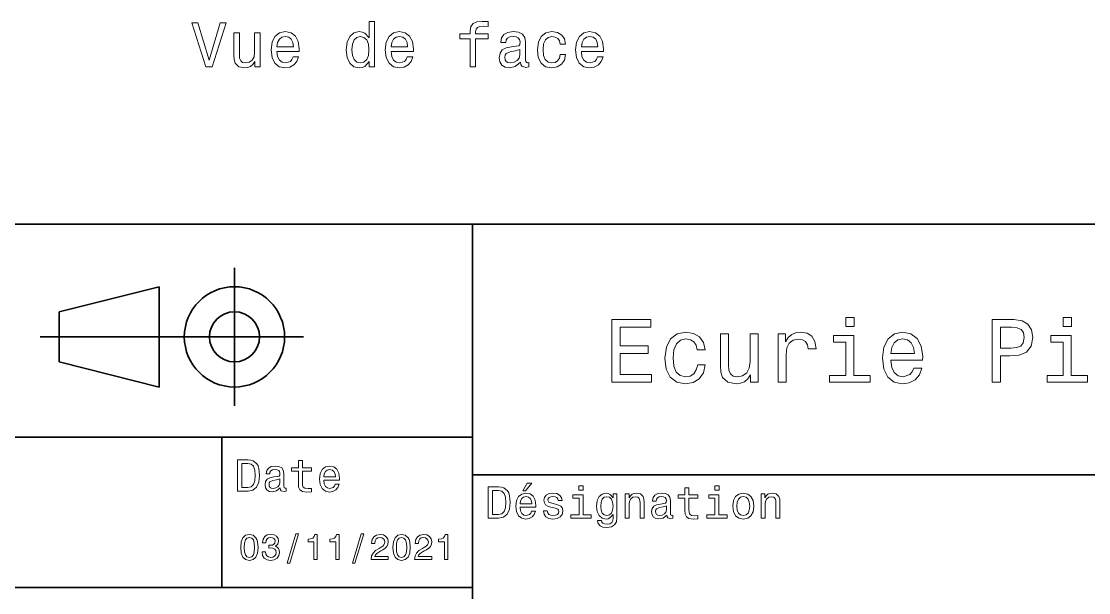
# Model space of a CAD drawing. Extents: x 0 to 297, y 0 to 210.
# Drawn here: x 126 to 211.2, y 40.6 to 86.2 of the extents above; entities that cross this region are included whole.
import ezdxf

# ---------------------------------------------------------------- set-up
doc = ezdxf.new("R2010")
doc.units = 0

msp = doc.modelspace()

# ---------------------------------------------------------------- linework, layer by layer
at = {"color": 7, "lineweight": 35}
for p, q in [((97, 70), (287, 70)), ((162, 10), (162, 70)), ((127.5, 61), (148.5, 61)), ((97, 53), (162, 53)), ((162, 50), (287, 50)), ((97, 41), (162, 41))]:
    msp.add_line(p, q, dxfattribs=at)
at = {"color": 7, "lineweight": 35, "ltscale": 0.275}
msp.add_line((143, 55.5), (143, 66.5), dxfattribs=at)
at = {"color": 7, "lineweight": 35, "ltscale": 0.206155}
for p, q in [((129, 63), (137, 65)), ((137, 57), (129, 59))]:
    msp.add_line(p, q, dxfattribs=at)
at = {"color": 7, "lineweight": 35, "ltscale": 0.2}
msp.add_line((137, 65), (137, 57), dxfattribs=at)
at = {"color": 7, "lineweight": 35, "ltscale": 0.1}
msp.add_line((129, 59), (129, 63), dxfattribs=at)
at = {"color": 7, "lineweight": 35, "ltscale": 0.3}
msp.add_line((142, 41), (142, 53), dxfattribs=at)
at = {"color": 7, "lineweight": 13}
for points in [[(141.85144, 86.058159), (140.973907, 83.077614), (140.071182, 86.058159), (139.592072, 86.058159), (140.721756, 82.553116), (141.226074, 82.553116), (142.330536, 86.058159)], [(153.738327, 82.971703), (153.738327, 82.553116), (154.182129, 82.553116), (154.182129, 86.174156), (153.743362, 86.174156), (153.743362, 84.847786), (153.405472, 85.231071), (153.1987, 85.321846), (152.96167, 85.357147), (152.53299, 85.256287), (152.200134, 84.973862), (151.983276, 84.519974), (151.907639, 83.909744), (151.983276, 83.299515), (152.200134, 82.840576), (152.53299, 82.553116), (152.96167, 82.457298), (153.1987, 82.492599), (153.410507, 82.583374)], [(161.797394, 84.792313), (161.797394, 82.553116), (162.241211, 82.553116), (162.241211, 84.792313), (163.249847, 84.792313), (163.249847, 85.170547), (162.241211, 85.170547), (162.241211, 85.336975), (162.276505, 85.538704), (162.392502, 85.674873), (162.589188, 85.755562), (162.871613, 85.785828), (163.249847, 85.765656), (163.249847, 86.148941), (162.770752, 86.174156), (162.337036, 86.128761), (162.034439, 85.992599), (161.852875, 85.755562), (161.797394, 85.417671), (161.797394, 85.170547), (160.985443, 85.170547), (160.985443, 84.792313)], [(145.053879, 85.26133), (144.610077, 85.26133), (144.610077, 83.697929), (144.559647, 83.334816), (144.413391, 83.072571), (144.186447, 82.911186), (143.888901, 82.860756), (143.651871, 82.9011), (143.500565, 83.022133), (143.414841, 83.228905), (143.394669, 83.521416), (143.394669, 85.26133), (142.950867, 85.26133), (142.950867, 83.481071), (142.965988, 83.123001), (143.061813, 82.825447), (143.354324, 82.553116), (143.823334, 82.457298), (144.0755, 82.492599), (144.292358, 82.583374), (144.478958, 82.739716), (144.630249, 82.96666), (144.630249, 82.553116), (145.053879, 82.553116)], [(146.390335, 83.778618), (148.165558, 83.778618), (148.170593, 83.98539), (148.089905, 84.565361), (147.868011, 84.999084), (147.514984, 85.26133), (147.045959, 85.357147), (146.587021, 85.256287), (146.233994, 84.973862), (146.00705, 84.514931), (145.926361, 83.909744), (146.002014, 83.289429), (146.228958, 82.835533), (146.576935, 82.553116), (147.030823, 82.457298), (147.424194, 82.522858), (147.746964, 82.694328), (147.983994, 82.96666), (148.120163, 83.329773), (147.681412, 83.329773), (147.590622, 83.128044), (147.459503, 82.976746), (147.086304, 82.855713), (146.798843, 82.911186), (146.581985, 83.0877), (146.440765, 83.37516), (146.390335, 83.763489)], [(155.498413, 83.778618), (157.273621, 83.778618), (157.278671, 83.98539), (157.197983, 84.565361), (156.976074, 84.999084), (156.623047, 85.26133), (156.154022, 85.357147), (155.695099, 85.256287), (155.342072, 84.973862), (155.115128, 84.514931), (155.034439, 83.909744), (155.110077, 83.289429), (155.337021, 82.835533), (155.685013, 82.553116), (156.138901, 82.457298), (156.532272, 82.522858), (156.855042, 82.694328), (157.092072, 82.96666), (157.228241, 83.329773), (156.789474, 83.329773), (156.6987, 83.128044), (156.567566, 82.976746), (156.194382, 82.855713), (155.906906, 82.911186), (155.690048, 83.0877), (155.548843, 83.37516), (155.498413, 83.763489)], [(165.826935, 82.906143), (165.826935, 82.891014), (165.852158, 82.719543), (165.927811, 82.598503), (166.245529, 82.502686), (166.492645, 82.54303), (166.492645, 82.885971), (166.386734, 82.870842), (166.245529, 82.936401), (166.220306, 83.13813), (166.220306, 84.540146), (166.15979, 84.898216), (165.983276, 85.150375), (165.675644, 85.301674), (165.241928, 85.357147), (164.818298, 85.296631), (164.505615, 85.12516), (164.308929, 84.857872), (164.243362, 84.504845), (164.243362, 84.474586), (164.641785, 84.474586), (164.677078, 84.686401), (164.78804, 84.8377), (164.969589, 84.928474), (165.226791, 84.963776), (165.473907, 84.93856), (165.650421, 84.862915), (165.756332, 84.731789), (165.791641, 84.550232), (165.771469, 84.338417), (165.690765, 84.232513), (165.489044, 84.182076), (165.110809, 84.141731), (164.677078, 84.050957), (164.369446, 83.889572), (164.187897, 83.637413), (164.132416, 83.264214), (164.182846, 82.931358), (164.339188, 82.684242), (164.591354, 82.527901), (164.939331, 82.472427), (165.408356, 82.578331)], [(168.978958, 84.363632), (169.417725, 84.363632), (169.326935, 84.76709), (169.110077, 85.084816), (168.772186, 85.281502), (168.33342, 85.357147), (167.849274, 85.256287), (167.48111, 84.973862), (167.24913, 84.514931), (167.168442, 83.899658), (167.24408, 83.289429), (167.471039, 82.835533), (167.829102, 82.553116), (168.318298, 82.457298), (168.752014, 82.532944), (169.089905, 82.744759), (169.321899, 83.077614), (169.42276, 83.521416), (168.99913, 83.521416), (168.923477, 83.238998), (168.782272, 83.027176), (168.580536, 82.896057), (168.33342, 82.855713), (168.025787, 82.921272), (167.803879, 83.123001), (167.667725, 83.450813), (167.62233, 83.914787), (167.667725, 84.368675), (167.808929, 84.696487), (168.035873, 84.898216), (168.33342, 84.968819), (168.595673, 84.923431), (168.792358, 84.807442), (168.923477, 84.615799)], [(170.678528, 83.778618), (172.453735, 83.778618), (172.458786, 83.98539), (172.378082, 84.565361), (172.156189, 84.999084), (171.803162, 85.26133), (171.334137, 85.357147), (170.875214, 85.256287), (170.522186, 84.973862), (170.295242, 84.514931), (170.214539, 83.909744), (170.290192, 83.289429), (170.517136, 82.835533), (170.865128, 82.553116), (171.319016, 82.457298), (171.712387, 82.522858), (172.035156, 82.694328), (172.272186, 82.96666), (172.408356, 83.329773), (171.969589, 83.329773), (171.878815, 83.128044), (171.747681, 82.976746), (171.374481, 82.855713), (171.087021, 82.911186), (170.870163, 83.0877), (170.728958, 83.37516), (170.678528, 83.763489)], [(146.390335, 84.151817), (146.445816, 84.499802), (146.581985, 84.757004), (146.788757, 84.913345), (147.061096, 84.968819), (147.328384, 84.913345), (147.535156, 84.757004), (147.66124, 84.499802), (147.706619, 84.151817)], [(153.037308, 84.958733), (153.329819, 84.88813), (153.551727, 84.691444), (153.682846, 84.363632), (153.733276, 83.909744), (153.682846, 83.450813), (153.551727, 83.123001), (153.329819, 82.921272), (153.037308, 82.855713), (152.759933, 82.921272), (152.548126, 83.123001), (152.406906, 83.455856), (152.361526, 83.909744), (152.406906, 84.358589), (152.548126, 84.686401), (152.759933, 84.88813)], [(155.498413, 84.151817), (155.553879, 84.499802), (155.690048, 84.757004), (155.89682, 84.913345), (156.169159, 84.968819), (156.436447, 84.913345), (156.643219, 84.757004), (156.769302, 84.499802), (156.814697, 84.151817)], [(170.678528, 84.151817), (170.733994, 84.499802), (170.870163, 84.757004), (171.076935, 84.913345), (171.349274, 84.968819), (171.616562, 84.913345), (171.823334, 84.757004), (171.949417, 84.499802), (171.994812, 84.151817)], [(165.776505, 83.501244), (165.715988, 83.238998), (165.554611, 83.037262), (165.312531, 82.906143), (165.014984, 82.860756), (164.823334, 82.885971), (164.687164, 82.96666), (164.60144, 83.107872), (164.576218, 83.304558), (164.59639, 83.481071), (164.677078, 83.607147), (164.999847, 83.74836), (165.408356, 83.808876), (165.776505, 83.929916)], [(173.109512, 57.381123), (176.279541, 57.381123), (176.279541, 57.986309), (173.772339, 57.986309), (173.772339, 59.679394), (176.005768, 59.679394), (176.005768, 60.277374), (173.772339, 60.277374), (173.772339, 61.775936), (176.221893, 61.775936), (176.221893, 62.381123), (173.109512, 62.381123)], [(192.439484, 62.554031), (191.769455, 62.554031), (191.769455, 61.833572), (192.439484, 61.833572)], [(203.462524, 57.381123), (204.125351, 57.381123), (204.125351, 59.492073), (204.860229, 59.492073), (205.602295, 59.528095), (206.193085, 59.780258), (206.574921, 60.270172), (206.704605, 60.940201), (206.603745, 61.559795), (206.315552, 62.013687), (205.840057, 62.287464), (205.191635, 62.381123), (203.462524, 62.381123)], [(209.788177, 62.554031), (209.118149, 62.554031), (209.118149, 61.833572), (209.788177, 61.833572)], [(179.932281, 59.967579), (180.559082, 59.967579), (180.429398, 60.543945), (180.119598, 60.997837), (179.636887, 61.278816), (179.010086, 61.386887), (178.318436, 61.242794), (177.792511, 60.839336), (177.46109, 60.183716), (177.345825, 59.304752), (177.453888, 58.432995), (177.778091, 57.78458), (178.289627, 57.381123), (178.988464, 57.244236), (179.608063, 57.352303), (180.090775, 57.6549), (180.42218, 58.130402), (180.566284, 58.764408), (179.96109, 58.764408), (179.853027, 58.36095), (179.651291, 58.058357), (179.363113, 57.871037), (179.010086, 57.8134), (178.570602, 57.907059), (178.253601, 58.195244), (178.059082, 58.663544), (177.994232, 59.326366), (178.059082, 59.974781), (178.260803, 60.443081), (178.585007, 60.731266), (179.010086, 60.83213), (179.38472, 60.767288), (179.66571, 60.601585), (179.853027, 60.327808)], [(186.380402, 57.381123), (187.014404, 57.381123), (187.014404, 59.592937), (187.079254, 60.12608), (187.273773, 60.507923), (187.590775, 60.738472), (188.015854, 60.817722), (188.332855, 60.767288), (188.570602, 60.623199), (188.714691, 60.378242), (188.765121, 60.046829), (189.406342, 60.046829), (189.319885, 60.630402), (189.082123, 61.048271), (188.685883, 61.30043), (188.145538, 61.386887), (187.778091, 61.32925), (187.46109, 61.185158), (187.180115, 60.940201), (186.956772, 60.608788), (186.956772, 61.25), (186.380402, 61.25)], [(195.37175, 59.131844), (197.907776, 59.131844), (197.914978, 59.427231), (197.799713, 60.255764), (197.482712, 60.875359), (196.978378, 61.25), (196.30835, 61.386887), (195.65274, 61.242794), (195.148407, 60.839336), (194.824203, 60.183716), (194.708923, 59.319164), (194.817001, 58.432995), (195.141205, 57.78458), (195.638321, 57.381123), (196.286743, 57.244236), (196.848694, 57.337894), (197.309799, 57.582851), (197.648407, 57.971901), (197.842941, 58.490631), (197.216141, 58.490631), (197.086456, 58.20245), (196.899139, 57.986309), (196.365997, 57.8134), (195.955322, 57.892651), (195.645538, 58.14481), (195.443802, 58.555473), (195.37175, 59.110229)], [(205.01152, 61.76873), (205.443802, 61.725502), (205.760803, 61.588615), (205.94812, 61.336452), (206.01297, 60.940201), (205.940918, 60.522331), (205.746399, 60.270172), (205.414978, 60.140488), (204.96109, 60.104465), (204.125351, 60.104465), (204.125351, 61.76873)], [(184.788177, 61.25), (184.154175, 61.25), (184.154175, 59.016571), (184.082123, 58.497837), (183.873199, 58.123196), (183.548996, 57.892651), (183.123917, 57.820602), (182.785294, 57.878242), (182.569168, 58.051151), (182.446686, 58.346542), (182.417862, 58.764408), (182.417862, 61.25), (181.783859, 61.25), (181.783859, 58.706772), (181.805481, 58.195244), (181.942368, 57.770172), (182.360229, 57.381123), (183.030258, 57.244236), (183.390488, 57.294666), (183.700287, 57.424351), (183.966858, 57.647694), (184.182999, 57.971901), (184.182999, 57.381123), (184.788177, 57.381123)], [(192.417862, 57.914265), (192.417862, 61.120316), (190.789627, 61.120316), (190.789627, 60.579971), (191.783859, 60.579971), (191.783859, 57.914265), (190.48703, 57.914265), (190.48703, 57.381123), (193.729111, 57.381123), (193.729111, 57.914265)], [(195.37175, 59.664986), (195.451004, 60.162102), (195.645538, 60.529537), (195.940918, 60.75288), (196.329971, 60.83213), (196.711807, 60.75288), (197.007202, 60.529537), (197.187317, 60.162102), (197.252167, 59.664986)], [(209.766571, 57.914265), (209.766571, 61.120316), (208.138321, 61.120316), (208.138321, 60.579971), (209.132568, 60.579971), (209.132568, 57.914265), (207.835724, 57.914265), (207.835724, 57.381123), (211.077805, 57.381123), (211.077805, 57.914265)], [(144.080688, 51.190563), (143.248566, 51.190563), (143.248566, 48.690563), (144.080688, 48.690563), (144.473343, 48.769814), (144.765137, 49.011169), (144.945251, 49.40382), (145.010086, 49.940563), (144.952454, 50.488113), (144.880402, 50.70425), (144.779541, 50.877163), (144.487747, 51.111313), (144.296829, 51.168949)], [(148.100861, 50.289986), (148.100861, 49.320965), (148.122482, 49.007565), (148.223343, 48.791428), (148.425079, 48.665348), (148.767288, 48.62212), (149.141937, 48.640129), (149.141937, 48.913906), (148.868149, 48.892292), (148.619598, 48.921112), (148.486313, 49.011169), (148.42868, 49.162464), (148.417862, 49.375), (148.417862, 50.289986), (149.141937, 50.289986), (149.141937, 50.560158), (148.417862, 50.560158), (148.417862, 51.125721), (148.100861, 51.125721), (148.100861, 50.560158), (147.553314, 50.560158), (147.553314, 50.289986)], [(144.055481, 50.891571), (144.329254, 50.837536), (144.516571, 50.671829), (144.628235, 50.376442), (144.664261, 49.940563), (144.624634, 49.519093), (144.51297, 49.223705), (144.322052, 49.047192), (144.055481, 48.989555), (143.583572, 48.989555), (143.583572, 50.891571)], [(146.656342, 48.942726), (146.656342, 48.931919), (146.674347, 48.809441), (146.728394, 48.722984), (146.955338, 48.654541), (147.131851, 48.683357), (147.131851, 48.928314), (147.056198, 48.917507), (146.955338, 48.96434), (146.937317, 49.108429), (146.937317, 50.109871), (146.894089, 50.365635), (146.768005, 50.54575), (146.548264, 50.65382), (146.23848, 50.693443), (145.935883, 50.650219), (145.71254, 50.52774), (145.572052, 50.336815), (145.525223, 50.084656), (145.525223, 50.063042), (145.809799, 50.063042), (145.835022, 50.21434), (145.914261, 50.322407), (146.043945, 50.387249), (146.227661, 50.412464), (146.404175, 50.394455), (146.530258, 50.34042), (146.605911, 50.246758), (146.631119, 50.117077), (146.616714, 49.965778), (146.559082, 49.890129), (146.414978, 49.854107), (146.144806, 49.825291), (145.835022, 49.760448), (145.61528, 49.645176), (145.485596, 49.465057), (145.445969, 49.19849), (145.481995, 48.960735), (145.593658, 48.784222), (145.773773, 48.67255), (146.022339, 48.632927), (146.357346, 48.708576)], [(150.121765, 49.565922), (151.389771, 49.565922), (151.393372, 49.713619), (151.335739, 50.127884), (151.177231, 50.437683), (150.925079, 50.625), (150.590057, 50.693443), (150.262253, 50.621399), (150.010086, 50.41967), (149.847977, 50.091862), (149.790344, 49.659584), (149.844376, 49.216499), (150.006485, 48.892292), (150.255051, 48.690563), (150.579254, 48.62212), (150.860229, 48.668949), (151.090775, 48.791428), (151.260086, 48.98595), (151.357346, 49.245319), (151.043945, 49.245319), (150.979111, 49.101227), (150.885452, 48.993156), (150.618881, 48.9067), (150.413544, 48.946327), (150.258652, 49.072407), (150.157776, 49.27774), (150.121765, 49.555115)], [(150.121765, 49.832493), (150.161377, 50.081055), (150.258652, 50.264771), (150.406342, 50.376442), (150.600861, 50.416069), (150.791794, 50.376442), (150.939484, 50.264771), (151.029541, 50.081055), (151.061966, 49.832493)], [(146.620316, 49.367798), (146.577087, 49.180477), (146.461823, 49.036385), (146.28891, 48.942726), (146.07637, 48.910305), (145.939484, 48.928314), (145.842224, 48.98595), (145.780975, 49.086815), (145.76297, 49.227306), (145.777374, 49.353386), (145.835022, 49.443443), (146.065567, 49.544312), (146.357346, 49.587536), (146.620316, 49.673992)], [(164.080688, 49.030979), (163.248566, 49.030979), (163.248566, 46.530979), (164.080688, 46.530979), (164.473343, 46.610229), (164.765137, 46.851585), (164.945251, 47.244236), (165.010086, 47.780979), (164.952454, 48.328529), (164.880402, 48.544666), (164.779541, 48.717579), (164.487747, 48.951729), (164.296829, 49.009365)], [(164.055481, 48.731987), (164.329254, 48.677952), (164.516571, 48.512245), (164.628235, 48.216858), (164.664261, 47.780979), (164.624634, 47.359509), (164.51297, 47.064121), (164.322052, 46.887608), (164.055481, 46.829971), (163.583572, 46.829971), (163.583572, 48.731987)], [(166.004318, 48.728386), (166.216858, 48.728386), (166.717575, 49.340778), (166.364548, 49.340778)], [(170.824203, 49.117435), (170.489197, 49.117435), (170.489197, 48.757202), (170.824203, 48.757202)], [(178.943802, 48.130402), (178.943802, 47.161381), (178.965424, 46.84798), (179.066284, 46.631844), (179.268005, 46.505764), (179.610229, 46.462536), (179.984863, 46.480545), (179.984863, 46.754322), (179.71109, 46.732708), (179.46254, 46.761528), (179.329254, 46.851585), (179.271606, 47.00288), (179.260803, 47.215416), (179.260803, 48.130402), (179.984863, 48.130402), (179.984863, 48.400574), (179.260803, 48.400574), (179.260803, 48.966137), (178.943802, 48.966137), (178.943802, 48.400574), (178.396255, 48.400574), (178.396255, 48.130402)], [(181.667145, 49.117435), (181.332138, 49.117435), (181.332138, 48.757202), (181.667145, 48.757202)], [(165.784576, 47.406338), (167.052597, 47.406338), (167.056198, 47.554035), (166.998566, 47.9683), (166.840057, 48.278099), (166.587891, 48.465416), (166.252884, 48.533859), (165.925079, 48.461815), (165.672913, 48.260086), (165.510803, 47.932278), (165.453171, 47.5), (165.507202, 47.056915), (165.669312, 46.732708), (165.917862, 46.530979), (166.242081, 46.462536), (166.523056, 46.509365), (166.753601, 46.631844), (166.922913, 46.826366), (167.020172, 47.085735), (166.706772, 47.085735), (166.641937, 46.941643), (166.548264, 46.833572), (166.281708, 46.747116), (166.07637, 46.786743), (165.921463, 46.912823), (165.820602, 47.118156), (165.784576, 47.395531)], [(165.784576, 47.672909), (165.824203, 47.921471), (165.921463, 48.105186), (166.069168, 48.216858), (166.263687, 48.256485), (166.454605, 48.216858), (166.60231, 48.105186), (166.692368, 47.921471), (166.724777, 47.672909)], [(168.623199, 47.658501), (168.317001, 47.730545), (168.090057, 47.8134), (168.014404, 47.982708), (168.036026, 48.101585), (168.111664, 48.188038), (168.234146, 48.242073), (168.41066, 48.263687), (168.579971, 48.242073), (168.713257, 48.177231), (168.799713, 48.079971), (168.835739, 47.950287), (169.145538, 47.950287), (169.145538, 47.957493), (169.091492, 48.191643), (168.943802, 48.375359), (168.713257, 48.490635), (168.41066, 48.533859), (168.104462, 48.490635), (167.881119, 48.371758), (167.740631, 48.195244), (167.697403, 47.971901), (167.729828, 47.755764), (167.830688, 47.604465), (167.996399, 47.496399), (168.237747, 47.42075), (168.590775, 47.334293), (168.806915, 47.244236), (168.864548, 47.172188), (168.886169, 47.064121), (168.853745, 46.930836), (168.767288, 46.829971), (168.626801, 46.765129), (168.439484, 46.743515), (168.241348, 46.765129), (168.09726, 46.840778), (168, 46.963257), (167.960373, 47.132565), (167.654175, 47.132565), (167.704605, 46.844379), (167.85231, 46.635445), (168.086456, 46.509365), (168.41066, 46.462536), (168.749283, 46.509365), (168.997833, 46.635445), (169.149139, 46.837173), (169.203171, 47.100143), (169.163544, 47.327087), (169.05188, 47.481987), (168.868149, 47.582851)], [(170.8134, 46.79755), (170.8134, 48.400574), (169.999283, 48.400574), (169.999283, 48.130402), (170.496399, 48.130402), (170.496399, 46.79755), (169.847977, 46.79755), (169.847977, 46.530979), (171.469025, 46.530979), (171.469025, 46.79755)], [(173.518738, 46.617435), (173.518738, 48.465416), (173.216141, 48.465416), (173.216141, 48.152016), (172.967575, 48.4366), (172.816284, 48.508644), (172.646973, 48.533859), (172.340775, 48.461815), (172.103027, 48.260086), (171.94812, 47.935879), (171.894089, 47.5), (171.94812, 47.060516), (172.103027, 46.736309), (172.340775, 46.530979), (172.646973, 46.462536), (172.819885, 46.487751), (172.963974, 46.552593), (173.216141, 46.826366), (173.216141, 46.552593), (173.187317, 46.336456), (173.108063, 46.181557), (172.956772, 46.091499), (172.729828, 46.059078), (172.531708, 46.080692), (172.391205, 46.134727), (172.30835, 46.228386), (172.283142, 46.354465), (171.976944, 46.354465), (171.976944, 46.340057), (172.023773, 46.109509), (172.167862, 45.9366), (172.398407, 45.824928), (172.711823, 45.785301), (173.086456, 45.839336), (173.335022, 45.990635), (173.47551, 46.253601)], [(172.221909, 47.5), (172.254318, 47.820606), (172.351593, 48.058357), (172.502884, 48.198845), (172.704605, 48.249279), (172.917145, 48.198845), (173.075653, 48.058357), (173.172913, 47.820606), (173.208939, 47.5), (173.172913, 47.172188), (173.075653, 46.938038), (172.917145, 46.793949), (172.704605, 46.747116), (172.502884, 46.793949), (172.351593, 46.938038), (172.254318, 47.175793)], [(174.181549, 46.530979), (174.498566, 46.530979), (174.498566, 47.647694), (174.530975, 47.903458), (174.635452, 48.090778), (174.797546, 48.206051), (175.013687, 48.249279), (175.1866, 48.213257), (175.294662, 48.115993), (175.348709, 47.953888), (175.366714, 47.737751), (175.366714, 46.530979), (175.683716, 46.530979), (175.683716, 47.802593), (175.669312, 48.058357), (175.604462, 48.270893), (175.391937, 48.465416), (175.060516, 48.533859), (174.876801, 48.508644), (174.721909, 48.440201), (174.588623, 48.324928), (174.484146, 48.170029), (174.484146, 48.465416), (174.181549, 48.465416)], [(177.499283, 46.783142), (177.499283, 46.772335), (177.517288, 46.649857), (177.57132, 46.5634), (177.798264, 46.494957), (177.974777, 46.523773), (177.974777, 46.76873), (177.899139, 46.757923), (177.798264, 46.804756), (177.780258, 46.948845), (177.780258, 47.950287), (177.73703, 48.206051), (177.610947, 48.386166), (177.391205, 48.494236), (177.081406, 48.533859), (176.778824, 48.490635), (176.555481, 48.368156), (176.414978, 48.177231), (176.368149, 47.925072), (176.368149, 47.903458), (176.65274, 47.903458), (176.677948, 48.054756), (176.757202, 48.162823), (176.886887, 48.227665), (177.070602, 48.25288), (177.247116, 48.234871), (177.373199, 48.180836), (177.448853, 48.087173), (177.47406, 47.957493), (177.459656, 47.806194), (177.402023, 47.730545), (177.257919, 47.694523), (176.987747, 47.665707), (176.677948, 47.600864), (176.458206, 47.485592), (176.328537, 47.305473), (176.28891, 47.038906), (176.324921, 46.801151), (176.4366, 46.624638), (176.616714, 46.512966), (176.86528, 46.473343), (177.200287, 46.548992)], [(181.656342, 46.79755), (181.656342, 48.400574), (180.842224, 48.400574), (180.842224, 48.130402), (181.33934, 48.130402), (181.33934, 46.79755), (180.690918, 46.79755), (180.690918, 46.530979), (182.311966, 46.530979), (182.311966, 46.79755)], [(182.762253, 47.496399), (182.819885, 47.056915), (182.985596, 46.732708), (183.248566, 46.530979), (183.601593, 46.462536), (183.951004, 46.530979), (184.213974, 46.729107), (184.379684, 47.053314), (184.440918, 47.496399), (184.379684, 47.935879), (184.213974, 48.263687), (183.951004, 48.461815), (183.601593, 48.533859), (183.248566, 48.461815), (182.985596, 48.260086), (182.819885, 47.935879)], [(183.086456, 47.5), (183.118881, 47.824207), (183.219742, 48.058357), (183.381851, 48.20245), (183.601593, 48.25288), (183.817719, 48.20245), (183.979828, 48.061958), (184.080688, 47.824207), (184.116714, 47.5), (184.080688, 47.172188), (183.979828, 46.934437), (183.817719, 46.790344), (183.601593, 46.743515), (183.381851, 46.790344), (183.219742, 46.934437), (183.118881, 47.172188)], [(185.024506, 46.530979), (185.341492, 46.530979), (185.341492, 47.647694), (185.373917, 47.903458), (185.478394, 48.090778), (185.640488, 48.206051), (185.856628, 48.249279), (186.029541, 48.213257), (186.137604, 48.115993), (186.19165, 47.953888), (186.209656, 47.737751), (186.209656, 46.530979), (186.526657, 46.530979), (186.526657, 47.802593), (186.512253, 48.058357), (186.447403, 48.270893), (186.234879, 48.465416), (185.903458, 48.533859), (185.719742, 48.508644), (185.56485, 48.440201), (185.431564, 48.324928), (185.327087, 48.170029), (185.327087, 48.465416), (185.024506, 48.465416)], [(177.463257, 47.208214), (177.420029, 47.020893), (177.304749, 46.876801), (177.131851, 46.783142), (176.919312, 46.750721), (176.782425, 46.76873), (176.68515, 46.826366), (176.623917, 46.927231), (176.605911, 47.067722), (176.620316, 47.193802), (176.677948, 47.283859), (176.908508, 47.384727), (177.200287, 47.427952), (177.463257, 47.514408)], [(143.498566, 44.201729), (143.541794, 43.749279), (143.677231, 43.426514), (143.893372, 43.230549), (144.193085, 43.167149), (144.489914, 43.230549), (144.706055, 43.426514), (144.838623, 43.749279), (144.884735, 44.201729), (144.838623, 44.651299), (144.783859, 44.829971), (144.706055, 44.976948), (144.489914, 45.172913), (144.193085, 45.239193), (143.893372, 45.172913), (143.677231, 44.974064), (143.541794, 44.651299)], [(145.201736, 43.853027), (145.201736, 43.832855), (145.247849, 43.556198), (145.383286, 43.348705), (145.596542, 43.216141), (145.878967, 43.167149), (146.17868, 43.216141), (146.403458, 43.342941), (146.547562, 43.54467), (146.599426, 43.804035), (146.57637, 43.974064), (146.51297, 44.112392), (146.409225, 44.219021), (146.270905, 44.296829), (146.458221, 44.45245), (146.524506, 44.700291), (146.481277, 44.925072), (146.357361, 45.0951), (146.155624, 45.201729), (145.878967, 45.239193), (145.619598, 45.193085), (145.420761, 45.066284), (145.291077, 44.864555), (145.247849, 44.596542), (145.247849, 44.57637), (145.504333, 44.57637), (145.52739, 44.760807), (145.60231, 44.893372), (145.723343, 44.974064), (145.893372, 45.002884), (146.043228, 44.979828), (146.15274, 44.919308), (146.219025, 44.821327), (146.244965, 44.688763), (146.219025, 44.54755), (146.149857, 44.45245), (146.028824, 44.394814), (145.864563, 44.377522), (145.752167, 44.380405), (145.752167, 44.15274), (145.893372, 44.158501), (146.074936, 44.132565), (146.210373, 44.0634), (146.291077, 43.951008), (146.319885, 43.804035), (146.288193, 43.63689), (146.20462, 43.51297), (146.072052, 43.435158), (145.896255, 43.409222), (145.714706, 43.438042), (145.582138, 43.524498), (145.498566, 43.662827), (145.466858, 43.853027)], [(147.213257, 42.956772), (147.412109, 42.956772), (148.109512, 45.279541), (147.907791, 45.279541)], [(149.345825, 43.224785), (149.608078, 43.224785), (149.608078, 45.239193), (149.412109, 45.239193), (149.360229, 45.0634), (149.256485, 44.945248), (149.097992, 44.876083), (148.878967, 44.853027), (148.878967, 44.648415), (149.345825, 44.648415)], [(151.080688, 43.224785), (151.342941, 43.224785), (151.342941, 45.239193), (151.146973, 45.239193), (151.095108, 45.0634), (150.991364, 44.945248), (150.832855, 44.876083), (150.613831, 44.853027), (150.613831, 44.648415), (151.080688, 44.648415)], [(152.417877, 42.956772), (152.616714, 42.956772), (153.314133, 45.279541), (153.112396, 45.279541)], [(153.899139, 43.224785), (155.273773, 43.224785), (155.273773, 43.472622), (154.187317, 43.472622), (154.247849, 43.60807), (154.351593, 43.720463), (154.671478, 43.925072), (154.841507, 44.011528), (155.031708, 44.135448), (155.167145, 44.279541), (155.244965, 44.44957), (155.273773, 44.642651), (155.224792, 44.884727), (155.08934, 45.074928), (154.881851, 45.195965), (154.613831, 45.239193), (154.337173, 45.190201), (154.126801, 45.054756), (153.991364, 44.838619), (153.945251, 44.553314), (153.945251, 44.51297), (154.207504, 44.51297), (154.207504, 44.536022), (154.233429, 44.731991), (154.311249, 44.876083), (154.435165, 44.9683), (154.599426, 45), (154.766571, 44.971184), (154.890488, 44.899136), (154.971191, 44.786743), (155, 44.645535), (154.979828, 44.51297), (154.925079, 44.400578), (154.832855, 44.302593), (154.706055, 44.216141), (154.536026, 44.12392), (154.253601, 43.945248), (154.054764, 43.755043), (153.9366, 43.524498), (153.899139, 43.233429)], [(155.642654, 44.201729), (155.685883, 43.749279), (155.821335, 43.426514), (156.037476, 43.230549), (156.337173, 43.167149), (156.634003, 43.230549), (156.850143, 43.426514), (156.982712, 43.749279), (157.028824, 44.201729), (156.982712, 44.651299), (156.927963, 44.829971), (156.850143, 44.976948), (156.634003, 45.172913), (156.337173, 45.239193), (156.037476, 45.172913), (155.821335, 44.974064), (155.685883, 44.651299)], [(157.368881, 43.224785), (158.743515, 43.224785), (158.743515, 43.472622), (157.657059, 43.472622), (157.71759, 43.60807), (157.821335, 43.720463), (158.14122, 43.925072), (158.311249, 44.011528), (158.50145, 44.135448), (158.636887, 44.279541), (158.714706, 44.44957), (158.743515, 44.642651), (158.694534, 44.884727), (158.559082, 45.074928), (158.351593, 45.195965), (158.083572, 45.239193), (157.806915, 45.190201), (157.596542, 45.054756), (157.461105, 44.838619), (157.414993, 44.553314), (157.414993, 44.51297), (157.677231, 44.51297), (157.677231, 44.536022), (157.703171, 44.731991), (157.780991, 44.876083), (157.904907, 44.9683), (158.069168, 45), (158.236313, 44.971184), (158.360229, 44.899136), (158.440918, 44.786743), (158.469742, 44.645535), (158.44957, 44.51297), (158.394821, 44.400578), (158.302597, 44.302593), (158.175797, 44.216141), (158.005768, 44.12392), (157.723343, 43.945248), (157.524506, 43.755043), (157.406342, 43.524498), (157.368881, 43.233429)], [(159.755051, 43.224785), (160.017288, 43.224785), (160.017288, 45.239193), (159.821335, 45.239193), (159.769455, 45.0634), (159.66571, 44.945248), (159.507202, 44.876083), (159.288193, 44.853027), (159.288193, 44.648415), (159.755051, 44.648415)], [(143.775223, 44.201729), (143.798279, 44.550434), (143.870316, 44.801155), (144, 44.948128), (144.193085, 45), (144.383286, 44.948128), (144.51297, 44.801155), (144.585022, 44.550434), (144.608078, 44.201729), (144.585022, 43.850143), (144.51297, 43.599426), (144.383286, 43.45245), (144.193085, 43.403458), (144, 43.45245), (143.870316, 43.599426), (143.798279, 43.850143)], [(155.919312, 44.201729), (155.942368, 44.550434), (156.01442, 44.801155), (156.144104, 44.948128), (156.337173, 45), (156.527374, 44.948128), (156.657059, 44.801155), (156.729111, 44.550434), (156.752167, 44.201729), (156.729111, 43.850143), (156.657059, 43.599426), (156.527374, 43.45245), (156.337173, 43.403458), (156.144104, 43.45245), (156.01442, 43.599426), (155.942368, 43.850143)]]:
    msp.add_lwpolyline(points, close=True, dxfattribs=at)
at = {"color": 7, "lineweight": 35}
for radius in [4, 2]:
    msp.add_circle((143, 61), radius, dxfattribs=at)

doc.saveas('drawing.dxf')
